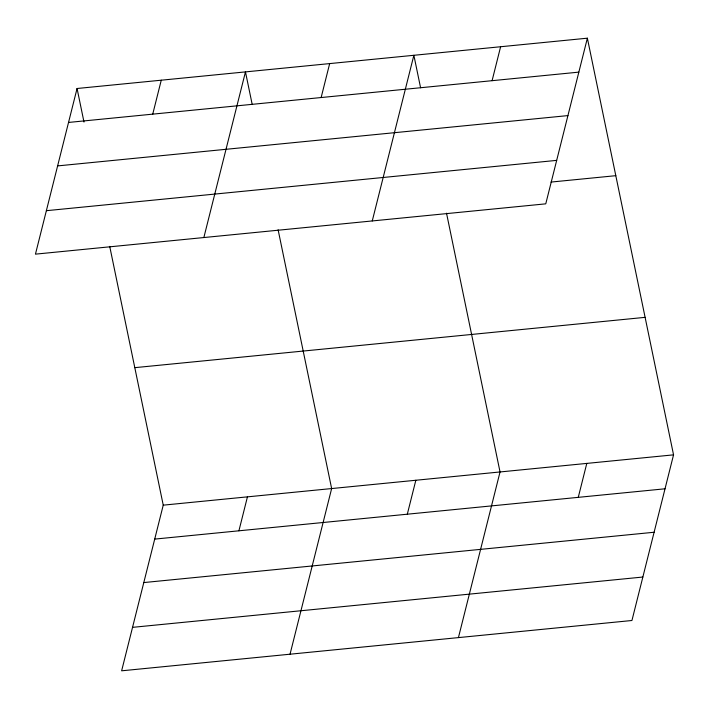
<?xml version="1.0" encoding="UTF-8"?>
<svg xmlns="http://www.w3.org/2000/svg" width="709" height="709" viewBox="0 0 709 709"><rect width="100%" height="100%" fill="white"/><g stroke="black" fill="none" stroke-linecap="round" stroke-linejoin="round"><path stroke-width="1.06" d="M77.059 88.501L35.45 254.15L545.762 203.838L587.371 38.189L77.059 88.501L83.999 122.063M152.736 114.14L161.262 80.197M203.855 237.55L245.465 71.893L252.182 104.374M109.718 246.386L163.238 505.162L121.629 670.811L631.941 620.499L673.55 454.85L587.371 38.189M321.142 97.541L329.667 63.597M238.915 530.802L247.441 496.858M372.26 220.942L413.87 55.293L420.588 87.774M290.034 654.212L331.644 488.563L278.114 229.787M492.09 80.684L500.616 46.741M407.312 514.202L415.837 480.259M458.431 637.604L500.04 471.955L446.519 213.179M578.269 497.346L586.795 463.402M68.534 122.444L578.845 72.132M57.615 165.906L567.927 115.594M46.369 210.688L556.68 160.376M551.017 182.071L615.811 175.681M134.799 367.661L645.11 317.348M163.238 505.162L673.55 454.85M154.713 539.106L665.024 488.793M143.794 582.568L654.106 532.255M132.548 627.35L642.859 577.037"/></g></svg>
